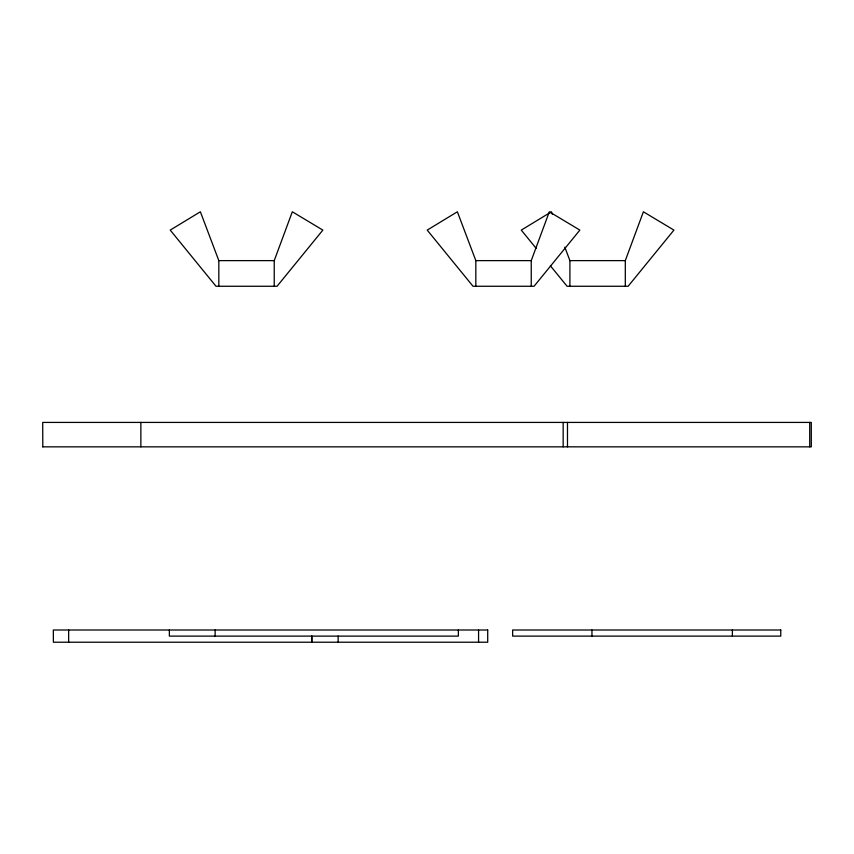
<?xml version="1.0" encoding="UTF-8"?>
<svg xmlns="http://www.w3.org/2000/svg" width="854" height="854" viewBox="0 0 854 854"><rect width="100%" height="100%" fill="white"/><g stroke="black" fill="none" stroke-linecap="round" stroke-linejoin="round"><path stroke-width="1.28" d="M274.23 286.261L274.23 260.619L292.324 211.781L322.855 230.1L277.059 286.261L216.009 286.261L170.213 230.1L200.37 211.781L218.827 260.619L218.827 286.261M531.241 286.261L531.241 260.619L549.325 211.781L579.855 230.1L534.06 286.261L473.009 286.261L427.213 230.1L457.37 211.781L475.827 260.619L475.827 286.261M625.309 286.261L625.309 260.619L643.393 211.781L673.923 230.1L628.128 286.261L567.077 286.261L550.424 265.84M218.827 260.619L274.23 260.619M475.827 260.619L531.241 260.619M564.825 247.19L569.906 260.619L625.309 260.619M42.7 446.845L811.3 446.845L811.3 422.42L42.7 422.42L42.807 446.845M536.269 248.482L521.282 230.1L551.438 211.781L552.367 214.215M809.72 422.42L809.72 446.845M732.38 630.006L732.38 636.113M591.95 630.006L591.95 636.113M569.906 260.619L569.906 286.261M567.483 422.42L567.483 446.845M563.16 422.42L563.16 446.845M478.571 630.006L478.571 642.219M458.363 630.006L458.363 636.113L169.359 636.113L169.359 630.006M338.141 636.113L338.141 642.219M311.87 636.113L311.87 642.219M311.71 636.113L311.71 642.219M215.133 630.006L215.133 636.113M140.857 422.42L140.857 446.845M68.651 630.006L68.651 642.219M487.709 630.006L53.332 630.006L53.386 642.219L487.709 642.219L487.709 630.006M780.769 630.006L512.635 630.006L512.635 636.113L780.769 636.113L780.769 630.006"/></g></svg>
